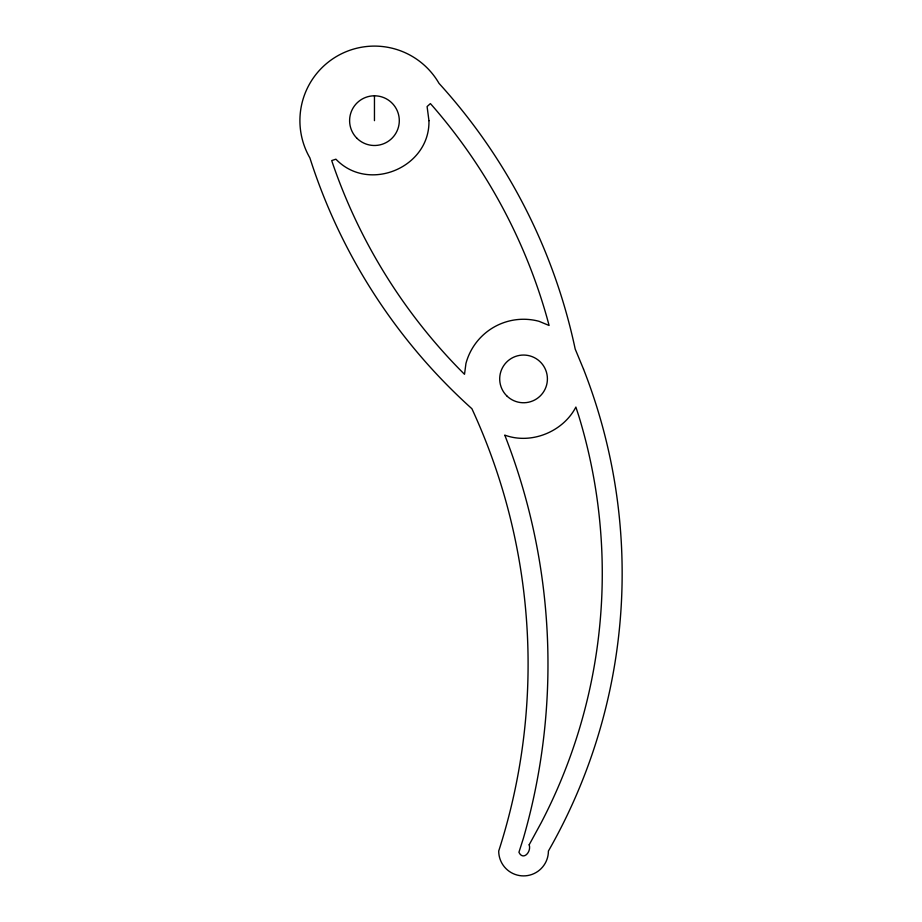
<?xml version="1.0" encoding="UTF-8"?>
<svg xmlns="http://www.w3.org/2000/svg" width="922" height="922" viewBox="0 0 922 922"><rect width="100%" height="100%" fill="white"/><g stroke="black" fill="none" stroke-linecap="round" stroke-linejoin="round"><path stroke-width="1.38" d="M374.459 95.796L374.459 120.655M428.949 120.655C430.101 167.712 368.385 193.274 335.919 159.183L331.713 160.578L332.658 163.413A550.584 550.584 0 0 0 458.925 368.685L464.515 374.309L465.944 363.464A59.642 59.642 0 0 1 538.99 321.294L549.097 325.478L547.023 317.825A550.584 550.584 0 0 0 432.395 105.834L430.401 103.598L427.093 106.549L428.949 120.655M529.182 844.783C531.591 851.767 523.189 861.171 518.925 852.297L523.327 838.49A628.735 628.735 0 0 0 505.221 436.29L504.737 435.103C531.095 444.83 563.008 431.899 575.881 407.075L578.786 415.972A539.554 539.554 0 0 1 541.179 822.793L529.182 844.783M583.522 369.146L575.201 349.081A570.464 570.464 0 0 0 439.022 83.372A74.555 74.555 0 0 0 337.175 56.092A74.555 74.555 0 0 0 309.896 157.927A570.464 570.464 0 0 0 471.903 408.723A608.854 608.854 0 0 1 498.71 851.052A24.848 24.848 0 0 0 523.558 875.9A24.848 24.848 0 0 0 548.406 851.052A559.435 559.435 0 0 0 583.522 369.146M356.883 138.219A24.848 24.848 0 0 0 398.454 127.086A24.848 24.848 0 0 0 368.028 96.649A24.848 24.848 0 0 0 356.883 138.219M506.685 395.769A23.857 23.857 0 0 0 546.596 385.073A23.857 23.857 0 0 0 517.38 355.857A23.857 23.857 0 0 0 506.685 395.769"/></g></svg>
